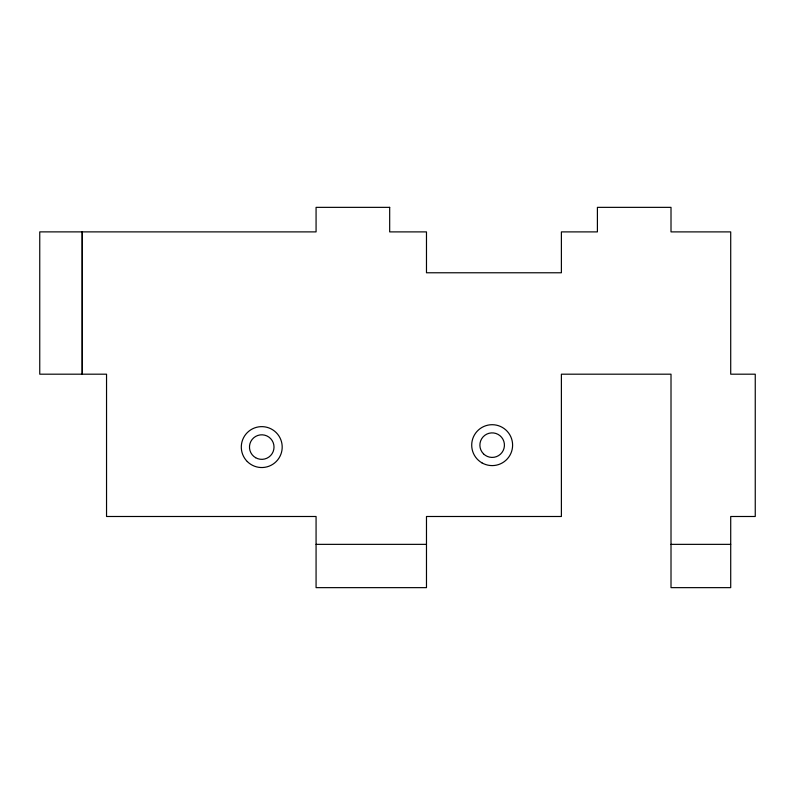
<?xml version="1.0" encoding="UTF-8"?>
<svg xmlns="http://www.w3.org/2000/svg" width="795" height="795" viewBox="0 0 795 795"><rect width="100%" height="100%" fill="white"/><g stroke="black" fill="none" stroke-linecap="round" stroke-linejoin="round"><path stroke-width="1.19" d="M316.072 544.356L426.478 544.356M671.01 544.356L730.714 544.356M82.223 231.882L82.223 374.187L82.223 231.882M389.679 207.356L316.072 207.356L316.072 231.892L39.75 231.882L39.75 374.187L106.54 374.187L106.54 516.492L316.072 516.492L316.072 587.644L426.478 587.644L426.478 516.492L561.389 516.492L561.389 374.187L671.01 374.187L671.01 587.644L730.714 587.644L730.714 516.492L755.25 516.492L755.25 374.187L730.714 374.187L730.714 231.892L671.01 231.892L671.01 207.356L597.403 207.356L597.403 231.892L561.389 231.892L561.389 272.774L426.478 272.774L426.478 231.892L389.679 231.892L389.679 207.356M247.285 461.537A20.441 20.441 0 0 0 281.5 452.375A20.441 20.441 0 0 0 256.457 427.332A20.441 20.441 0 0 0 247.285 461.537M483.489 453.826A12.263 12.263 0 0 0 504.01 448.32A12.263 12.263 0 0 0 488.985 433.295A12.263 12.263 0 0 0 483.489 453.826M255.612 457.701A12.263 12.263 0 0 0 274.017 447.078A12.263 12.263 0 0 0 255.612 436.455A12.263 12.263 0 0 0 255.612 457.701M481.939 462.859A20.441 20.441 0 0 0 512.606 445.15A20.441 20.441 0 0 0 481.939 427.442A20.441 20.441 0 0 0 481.939 462.859"/></g></svg>
